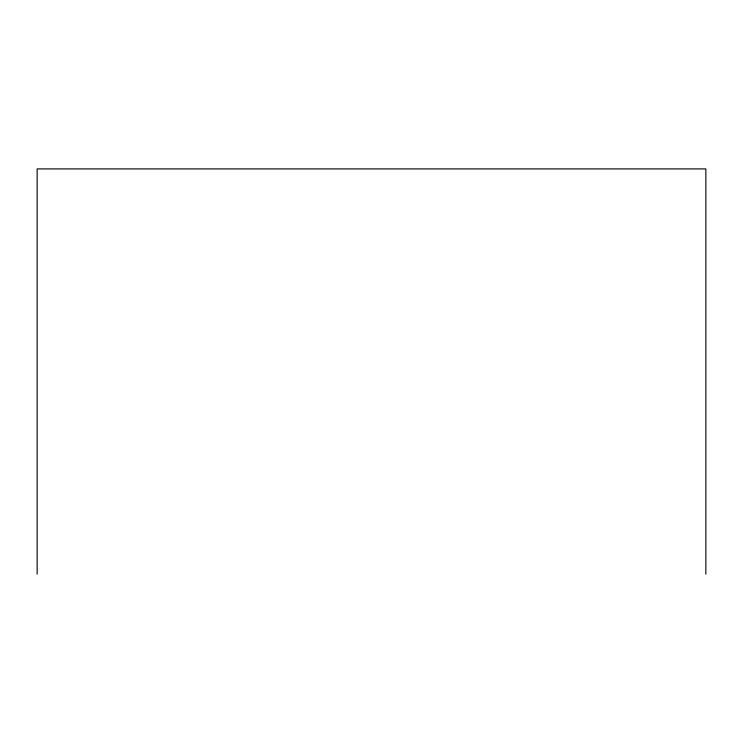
<?xml version="1.0" encoding="UTF-8"?>
<svg xmlns="http://www.w3.org/2000/svg" width="743" height="743" viewBox="0 0 743 743"><rect width="100%" height="100%" fill="white"/><g stroke="black" fill="none" stroke-linecap="round" stroke-linejoin="round"><path stroke-width="1.11" d="M705.85 574.088L705.85 168.912L37.15 168.912L37.15 574.088"/></g></svg>
